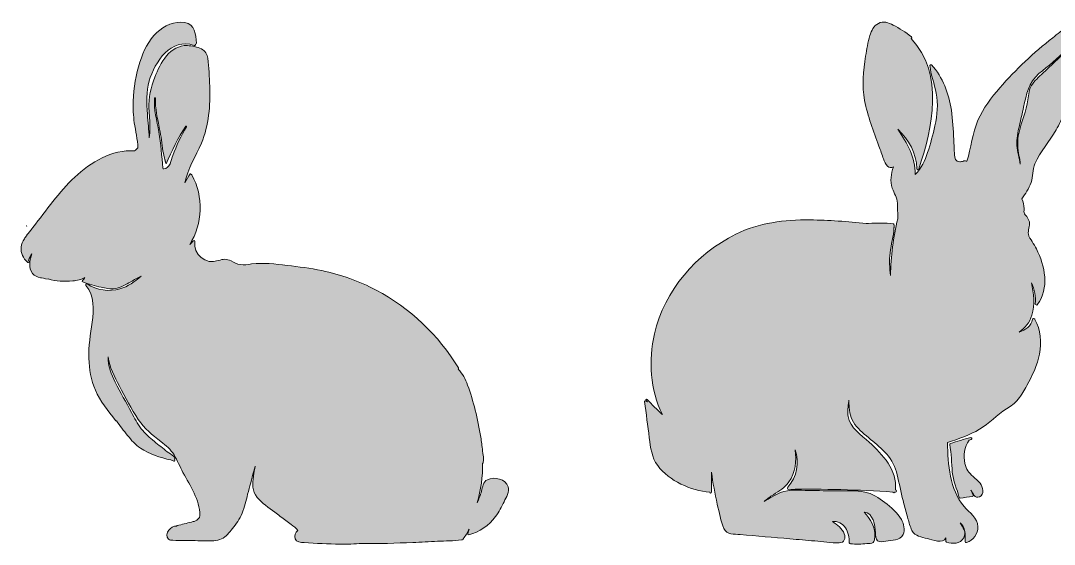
# Model space of a CAD drawing. Header units: inches. Extents: x -2 to 737, y -1000 to -384.
# Drawn here: x 375.8 to 555.9, y -1000 to -908.8 of the extents above; entities that cross this region are included whole.
import ezdxf

# ---------------------------------------------------------------- set-up
doc = ezdxf.new("R2010")
doc.units = ezdxf.units.IN
doc.header["$MEASUREMENT"] = 0
doc.layers.add('Layer 1', color=7, linetype='Continuous')

# ---------------------------------------------------------------- blocks, each defined once
blk = doc.blocks.new('block 18')
at = {"layer": 'Layer 1', "true_color": 0x010101}
h = blk.add_hatch(color=178, dxfattribs=at)
h.dxf.hatch_style = 2
edge = h.paths.add_edge_path()
edge.add_spline(control_points=[(460.73, -990), (460.38, -988.64), (458.23, -988.2), (457.11, -988.78), (456.35, -989.18), (456.28, -990.05), (456.08, -990.78), (455.88, -991.49), (455.63, -992.17), (455.31, -992.83), (455.97, -990.61), (456.34, -988.21), (456.27, -985.91), (456.33, -985.91), (456.39, -985.88), (456.4, -985.82), (456.54, -985.17), (456.35, -984.39), (456.27, -983.73), (456.18, -982.95), (456.08, -982.17), (455.96, -981.4), (455.7, -979.8), (455.38, -978.21), (454.98, -976.65), (454.61, -975.18), (454.2, -973.71), (453.67, -972.3), (453.29, -971.28), (452.8, -970.3), (452.02, -969.54), (452.07, -969.49), (452.1, -969.41), (452.05, -969.32), (448.63, -963.59), (443.61, -958.88), (437.71, -955.76), (434.75, -954.2), (431.57, -953.04), (428.28, -952.36), (426.28, -951.95), (424.24, -951.69), (422.2, -951.46), (420.15, -951.23), (418.08, -950.94), (416.02, -951.21), (415.36, -951.3), (414.7, -951.41), (414.05, -951.31), (413.47, -951.23), (413, -950.93), (412.48, -950.69), (411.65, -950.29), (411.07, -950.33), (410.22, -950.63), (408.07, -951.39), (405.73, -949.59), (406.16, -947.28), (406.18, -947.15), (406.04, -947.05), (405.93, -947.15), (405.7, -947.37), (405.47, -947.59), (405.24, -947.81), (407.5, -944.21), (407.74, -939.45), (405.59, -935.7), (405.56, -935.65), (405.51, -935.62), (405.46, -935.62), (405.46, -935.62), (405.47, -935.61), (405.47, -935.61), (405.51, -935.51), (405.36, -935.44), (405.3, -935.52), (404.98, -935.98), (404.67, -936.53), (404.42, -937.09), (404.84, -934.67), (406.3, -932.43), (407.27, -930.17), (408.61, -927.04), (408.84, -923.61), (408.72, -920.24), (408.66, -918.64), (408.63, -916.96), (408.38, -915.38), (408.27, -914.66), (407.96, -914.09), (407.29, -913.76), (406.57, -913.4), (405.65, -913.21), (404.84, -913.17), (401.78, -913.03), (400.12, -916.26), (399.15, -918.68), (398.47, -920.42), (398.07, -922.26), (398.14, -924.13), (398.18, -925.24), (398.34, -926.33), (398.32, -927.44), (398.31, -928.05), (398.26, -928.65), (398.19, -929.25), (398.11, -927.87), (397.97, -926.49), (397.87, -925.11), (397.73, -923.15), (397.64, -921.23), (398.18, -919.33), (399.11, -916.05), (402.05, -911.68), (406.01, -913.16), (406.17, -913.22), (406.28, -913.06), (406.24, -912.94), (406.32, -912.94), (406.41, -912.87), (406.4, -912.76), (406.38, -911.27), (406.13, -909.46), (404.37, -909.15), (402.61, -908.83), (400.78, -909.72), (399.52, -910.89), (398.05, -912.26), (397.19, -914.15), (396.57, -916.03), (395.86, -918.23), (395.46, -920.53), (395.39, -922.84), (395.36, -924.1), (395.42, -925.37), (395.59, -926.63), (395.79, -928.08), (396.19, -929.51), (396.21, -930.98), (396.12, -931.06), (396.03, -931.14), (395.96, -931.21), (395.85, -931.31), (395.75, -931.42), (395.65, -931.53), (395.64, -931.53), (395.63, -931.52), (395.61, -931.52), (391.74, -931.21), (387.94, -933.53), (385.22, -936.07), (382.43, -938.67), (380.27, -941.85), (377.92, -944.85), (377.92, -944.85), (377.92, -944.85), (377.92, -944.86), (377.87, -944.91), (377.83, -944.97), (377.79, -945.02), (377.49, -945.41), (377.18, -945.79), (376.88, -946.16), (376.86, -946.18), (376.86, -946.21), (376.87, -946.23), (376.72, -946.43), (376.57, -946.63), (376.43, -946.83), (376.12, -947.27), (375.93, -947.75), (375.88, -948.28), (375.79, -949.28), (376.2, -950.24), (376.97, -950.89), (376.97, -950.89), (376.97, -950.9), (376.98, -950.9), (376.99, -950.91), (377.01, -950.92), (377.02, -950.94), (377.2, -951.08), (377.39, -950.77), (377.21, -950.63), (377.2, -950.62), (377.19, -950.6), (377.18, -950.59), (377.33, -950.17), (377.48, -949.78), (377.74, -949.42), (377.36, -950.54), (377.08, -951.86), (377.87, -952.84), (378.22, -953.28), (378.7, -953.49), (379.24, -953.61), (379.36, -953.64), (380.01, -953.74), (380.57, -953.85), (380.57, -953.83), (380.57, -953.82), (380.56, -953.8), (381.93, -954.26), (383.44, -954.25), (384.86, -954.15), (385.61, -954.1), (386.39, -953.96), (386.99, -953.54), (386.86, -953.74), (386.72, -953.93), (386.56, -954.11), (386.49, -954.19), (386.51, -954.3), (386.61, -954.34), (387.65, -954.73), (388.71, -955.03), (389.79, -955.25), (390.58, -955.41), (391.42, -955.61), (392.23, -955.5), (393.2, -955.38), (394.12, -954.75), (394.97, -954.3), (395.57, -953.97), (396.18, -953.65), (396.79, -953.33), (395.65, -954.25), (394.51, -955.16), (393.08, -955.56), (391.16, -956.09), (389.05, -955.77), (387.38, -954.68), (387.22, -954.57), (387.05, -954.79), (387.17, -954.94), (388.66, -956.73), (388.54, -959.19), (388.23, -961.35), (387.93, -963.45), (387.61, -965.52), (387.68, -967.64), (387.73, -969.53), (388.05, -971.43), (388.8, -973.18), (389.64, -975.12), (391.05, -976.78), (392.29, -978.46), (392.34, -978.54), (392.41, -978.55), (392.48, -978.53), (393.06, -979.42), (393.76, -980.25), (394.42, -981.08), (395.08, -981.91), (395.77, -982.69), (396.65, -983.29), (398.22, -984.35), (400.12, -984.93), (401.95, -985.35), (402.12, -985.42), (402.29, -985.49), (402.46, -985.55), (402.54, -985.57), (402.65, -985.53), (402.65, -985.43), (402.65, -985.34), (402.64, -985.26), (402.62, -985.18), (402.66, -984.95), (402.58, -984.86), (402.41, -984.7), (402.09, -984.41), (401.69, -984.17), (401.34, -983.91), (400.57, -983.33), (399.82, -982.73), (399.08, -982.12), (398.27, -981.45), (397.46, -980.76), (396.81, -979.93), (396.12, -979.05), (395.62, -978.06), (395.09, -977.08), (394.15, -975.33), (393.19, -973.58), (392.28, -971.81), (391.58, -970.47), (390.95, -968.94), (391.01, -967.39), (391.25, -969.2), (392.15, -970.89), (392.99, -972.48), (394.04, -974.43), (395.03, -976.46), (396.29, -978.29), (397.38, -979.87), (398.71, -981), (400.22, -982.15), (401.09, -982.81), (401.94, -983.52), (402.52, -984.46), (403.12, -985.43), (403.52, -986.52), (404.06, -987.53), (405.35, -989.9), (406.99, -992.22), (407.03, -995), (406.95, -995.51), (406.61, -995.8), (406.15, -995.99), (405.95, -996.06), (405.74, -996.12), (405.54, -996.17), (404.71, -996.38), (403.88, -996.57), (403.06, -996.77), (403.01, -996.78), (402.98, -996.81), (402.96, -996.85), (402.42, -996.84), (401.93, -997.11), (401.6, -997.56), (401.29, -997.97), (401.08, -998.75), (401.53, -999.14), (401.74, -999.32), (402.02, -999.33), (402.28, -999.34), (402.98, -999.37), (403.67, -999.36), (404.36, -999.37), (405.59, -999.39), (406.82, -999.41), (408.05, -999.42), (408.97, -999.43), (409.96, -999.49), (410.81, -999.1), (411.6, -998.75), (412.13, -997.95), (412.67, -997.3), (413.34, -996.49), (413.96, -995.63), (414.36, -994.64), (414.79, -993.57), (415.04, -992.44), (415.34, -991.33), (415.69, -989.99), (416.04, -988.65), (416.4, -987.31), (416.48, -987.01), (416.56, -986.72), (416.64, -986.43), (416.54, -987), (416.45, -987.57), (416.36, -988.15), (416.14, -989.54), (416.1, -990.71), (417.02, -991.86), (417.83, -992.89), (419.02, -993.64), (420.05, -994.42), (420.7, -994.92), (421.35, -995.41), (422, -995.9), (422, -995.9), (422.92, -996.6), (422.92, -996.6), (423.25, -996.85), (423.9, -997.22), (424.07, -997.61), (423.71, -998), (423.4, -998.56), (423.59, -999.07), (423.83, -999.72), (424.63, -999.68), (425.19, -999.73), (427.26, -999.88), (429.35, -999.98), (431.42, -1000), (432.7, -1000.01), (433.98, -999.98), (435.25, -999.89), (438.2, -999.96), (441.16, -999.83), (444.11, -999.72), (445.55, -999.66), (446.99, -999.59), (448.43, -999.51), (449.8, -999.44), (451.23, -999.45), (452.6, -999.25), (452.66, -999.28), (452.72, -999.28), (452.77, -999.23), (452.77, -999.23), (452.78, -999.23), (452.78, -999.23), (452.87, -999.22), (452.91, -999.14), (452.91, -999.06), (453.31, -998.53), (453.66, -997.97), (453.94, -997.38), (453.87, -997.64), (453.79, -997.9), (453.69, -998.15), (453.64, -998.28), (453.73, -998.44), (453.88, -998.39), (455.76, -997.88), (457.39, -996.77), (458.54, -995.2), (459.13, -994.39), (459.59, -993.5), (460.03, -992.61), (460.41, -991.83), (460.96, -990.91), (460.73, -990)], knot_values=[0, 0, 0, 0, 1, 1, 1, 2, 2, 2, 3, 3, 3, 4, 4, 4, 5, 5, 5, 6, 6, 6, 7, 7, 7, 8, 8, 8, 9, 9, 9, 10, 10, 10, 11, 11, 11, 12, 12, 12, 13, 13, 13, 14, 14, 14, 15, 15, 15, 16, 16, 16, 17, 17, 17, 18, 18, 18, 19, 19, 19, 20, 20, 20, 21, 21, 21, 22, 22, 22, 23, 23, 23, 24, 24, 24, 25, 25, 25, 26, 26, 26, 27, 27, 27, 28, 28, 28, 29, 29, 29, 30, 30, 30, 31, 31, 31, 32, 32, 32, 33, 33, 33, 34, 34, 34, 35, 35, 35, 36, 36, 36, 37, 37, 37, 38, 38, 38, 39, 39, 39, 40, 40, 40, 41, 41, 41, 42, 42, 42, 43, 43, 43, 44, 44, 44, 45, 45, 45, 46, 46, 46, 47, 47, 47, 48, 48, 48, 49, 49, 49, 50, 50, 50, 51, 51, 51, 52, 52, 52, 53, 53, 53, 54, 54, 54, 55, 55, 55, 56, 56, 56, 57, 57, 57, 58, 58, 58, 59, 59, 59, 60, 60, 60, 61, 61, 61, 62, 62, 62, 63, 63, 63, 64, 64, 64, 65, 65, 65, 66, 66, 66, 67, 67, 67, 68, 68, 68, 69, 69, 69, 70, 70, 70, 71, 71, 71, 72, 72, 72, 73, 73, 73, 74, 74, 74, 75, 75, 75, 76, 76, 76, 77, 77, 77, 78, 78, 78, 79, 79, 79, 80, 80, 80, 81, 81, 81, 82, 82, 82, 83, 83, 83, 84, 84, 84, 85, 85, 85, 86, 86, 86, 87, 87, 87, 88, 88, 88, 89, 89, 89, 90, 90, 90, 91, 91, 91, 92, 92, 92, 93, 93, 93, 94, 94, 94, 95, 95, 95, 96, 96, 96, 97, 97, 97, 98, 98, 98, 99, 99, 99, 100, 100, 100, 101, 101, 101, 102, 102, 102, 103, 103, 103, 104, 104, 104, 105, 105, 105, 106, 106, 106, 107, 107, 107, 108, 108, 108, 109, 109, 109, 110, 110, 110, 111, 111, 111, 112, 112, 112, 113, 113, 113, 114, 114, 114, 115, 115, 115, 116, 116, 116, 117, 117, 117, 118, 118, 118, 119, 119, 119, 120, 120, 120, 121, 121, 121, 122, 122, 122, 123, 123, 123, 124, 124, 124, 125, 125, 125, 126, 126, 126, 127, 127, 127, 128, 128, 128, 129, 129, 129, 130, 130, 130, 131, 131, 131, 132, 132, 132, 133, 133, 133, 134, 134, 134, 135, 135, 135, 136, 136, 136, 137, 137, 137, 138, 138, 138, 139, 139, 139, 139], degree=3, periodic=1)
edge = h.paths.add_edge_path()
edge.add_spline(control_points=[(402.31, -932.3), (402.01, -933.12), (401.81, -934.58), (400.71, -934.65), (400.65, -934.66), (400.57, -934.59), (400.57, -934.53), (400.38, -932.41), (400.21, -930.29), (399.86, -928.19), (399.53, -926.23), (398.95, -924.28), (399.12, -922.27), (399.13, -922.17), (399.29, -922.19), (399.28, -922.3), (399.18, -924.14), (399.66, -925.91), (400, -927.7), (400.25, -928.97), (400.42, -930.25), (400.57, -931.54), (400.7, -932.05), (400.8, -932.57), (400.9, -933.08), (400.95, -933.1), (400.99, -933.14), (400.99, -933.21), (400.98, -933.25), (400.99, -933.3), (400.99, -933.34), (401, -933.36), (401.02, -933.38), (401.02, -933.41), (401.02, -933.45), (401.02, -933.5), (401.02, -933.54), (401.05, -933.62), (401.08, -933.71), (401.13, -933.78), (402.11, -931.51), (403.19, -929.28), (404.57, -927.23), (404.63, -927.13), (404.76, -927.24), (404.7, -927.33), (403.71, -928.9), (402.93, -930.56), (402.31, -932.3)], knot_values=[0, 0, 0, 0, 1, 1, 1, 2, 2, 2, 3, 3, 3, 4, 4, 4, 5, 5, 5, 6, 6, 6, 7, 7, 7, 8, 8, 8, 9, 9, 9, 10, 10, 10, 11, 11, 11, 12, 12, 12, 13, 13, 13, 14, 14, 14, 15, 15, 15, 16, 16, 16, 16], degree=3, periodic=1)
h = blk.add_hatch(color=178, dxfattribs=at)
h.dxf.hatch_style = 2
edge = h.paths.add_edge_path()
edge.add_spline(control_points=[(376.83, -944.62), (376.88, -944.62), (376.88, -944.54), (376.83, -944.54), (376.78, -944.54), (376.78, -944.62), (376.83, -944.62)], knot_values=[0, 0, 0, 0, 1, 1, 1, 2, 2, 2, 2], degree=3, periodic=1)
at = {"layer": 'Layer 1', "lineweight": 0}
for points, knots in [([(460.73, -990), (460.38, -988.64), (458.23, -988.2), (457.11, -988.78), (456.35, -989.18), (456.28, -990.05), (456.08, -990.78), (455.88, -991.49), (455.63, -992.17), (455.31, -992.83), (455.97, -990.61), (456.34, -988.21), (456.27, -985.91), (456.33, -985.91), (456.39, -985.88), (456.4, -985.82), (456.54, -985.17), (456.35, -984.39), (456.27, -983.73), (456.18, -982.95), (456.08, -982.17), (455.96, -981.4), (455.7, -979.8), (455.38, -978.21), (454.98, -976.65), (454.61, -975.18), (454.2, -973.71), (453.67, -972.3), (453.29, -971.28), (452.8, -970.3), (452.02, -969.54), (452.07, -969.49), (452.1, -969.41), (452.05, -969.32), (448.63, -963.59), (443.61, -958.88), (437.71, -955.76), (434.75, -954.2), (431.57, -953.04), (428.28, -952.36), (426.28, -951.95), (424.24, -951.69), (422.2, -951.46), (420.15, -951.23), (418.08, -950.94), (416.02, -951.21), (415.36, -951.3), (414.7, -951.41), (414.05, -951.31), (413.47, -951.23), (413, -950.93), (412.48, -950.69), (411.65, -950.29), (411.07, -950.33), (410.22, -950.63), (408.07, -951.39), (405.73, -949.59), (406.16, -947.28), (406.18, -947.15), (406.04, -947.05), (405.93, -947.15), (405.7, -947.37), (405.47, -947.59), (405.24, -947.81), (407.5, -944.21), (407.74, -939.45), (405.59, -935.7), (405.56, -935.65), (405.51, -935.62), (405.46, -935.62), (405.46, -935.62), (405.47, -935.61), (405.47, -935.61), (405.51, -935.51), (405.36, -935.44), (405.3, -935.52), (404.98, -935.98), (404.67, -936.53), (404.42, -937.09), (404.84, -934.67), (406.3, -932.43), (407.27, -930.17), (408.61, -927.04), (408.84, -923.61), (408.72, -920.24), (408.66, -918.64), (408.63, -916.96), (408.38, -915.38), (408.27, -914.66), (407.96, -914.09), (407.29, -913.76), (406.57, -913.4), (405.65, -913.21), (404.84, -913.17), (401.78, -913.03), (400.12, -916.26), (399.15, -918.68), (398.47, -920.42), (398.07, -922.26), (398.14, -924.13), (398.18, -925.24), (398.34, -926.33), (398.32, -927.44), (398.31, -928.05), (398.26, -928.65), (398.19, -929.25), (398.11, -927.87), (397.97, -926.49), (397.87, -925.11), (397.73, -923.15), (397.64, -921.23), (398.18, -919.33), (399.11, -916.05), (402.05, -911.68), (406.01, -913.16), (406.17, -913.22), (406.28, -913.06), (406.24, -912.94), (406.32, -912.94), (406.41, -912.87), (406.4, -912.76), (406.38, -911.27), (406.13, -909.46), (404.37, -909.15), (402.61, -908.83), (400.78, -909.72), (399.52, -910.89), (398.05, -912.26), (397.19, -914.15), (396.57, -916.03), (395.86, -918.23), (395.46, -920.53), (395.39, -922.84), (395.36, -924.1), (395.42, -925.37), (395.59, -926.63), (395.79, -928.08), (396.19, -929.51), (396.21, -930.98), (396.12, -931.06), (396.03, -931.14), (395.96, -931.21), (395.85, -931.31), (395.75, -931.42), (395.65, -931.53), (395.64, -931.53), (395.63, -931.52), (395.61, -931.52), (391.74, -931.21), (387.94, -933.53), (385.22, -936.07), (382.43, -938.67), (380.27, -941.85), (377.92, -944.85), (377.92, -944.85), (377.92, -944.85), (377.92, -944.86), (377.87, -944.91), (377.83, -944.97), (377.79, -945.02), (377.49, -945.41), (377.18, -945.79), (376.88, -946.16), (376.86, -946.18), (376.86, -946.21), (376.87, -946.23), (376.72, -946.43), (376.57, -946.63), (376.43, -946.83), (376.12, -947.27), (375.93, -947.75), (375.88, -948.28), (375.79, -949.28), (376.2, -950.24), (376.97, -950.89), (376.97, -950.89), (376.97, -950.9), (376.98, -950.9), (376.99, -950.91), (377.01, -950.92), (377.02, -950.94), (377.2, -951.08), (377.39, -950.77), (377.21, -950.63), (377.2, -950.62), (377.19, -950.6), (377.18, -950.59), (377.33, -950.17), (377.48, -949.78), (377.74, -949.42), (377.36, -950.54), (377.08, -951.86), (377.87, -952.84), (378.22, -953.28), (378.7, -953.49), (379.24, -953.61), (379.36, -953.64), (380.01, -953.74), (380.57, -953.85), (380.57, -953.83), (380.57, -953.82), (380.56, -953.8), (381.93, -954.26), (383.44, -954.25), (384.86, -954.15), (385.61, -954.1), (386.39, -953.96), (386.99, -953.54), (386.86, -953.74), (386.72, -953.93), (386.56, -954.11), (386.49, -954.19), (386.51, -954.3), (386.61, -954.34), (387.65, -954.73), (388.71, -955.03), (389.79, -955.25), (390.58, -955.41), (391.42, -955.61), (392.23, -955.5), (393.2, -955.38), (394.12, -954.75), (394.97, -954.3), (395.57, -953.97), (396.18, -953.65), (396.79, -953.33), (395.65, -954.25), (394.51, -955.16), (393.08, -955.56), (391.16, -956.09), (389.05, -955.77), (387.38, -954.68), (387.22, -954.57), (387.05, -954.79), (387.17, -954.94), (388.66, -956.73), (388.54, -959.19), (388.23, -961.35), (387.93, -963.45), (387.61, -965.52), (387.68, -967.64), (387.73, -969.53), (388.05, -971.43), (388.8, -973.18), (389.64, -975.12), (391.05, -976.78), (392.29, -978.46), (392.34, -978.54), (392.41, -978.55), (392.48, -978.53), (393.06, -979.42), (393.76, -980.25), (394.42, -981.08), (395.08, -981.91), (395.77, -982.69), (396.65, -983.29), (398.22, -984.35), (400.12, -984.93), (401.95, -985.35), (402.12, -985.42), (402.29, -985.49), (402.46, -985.55), (402.54, -985.57), (402.65, -985.53), (402.65, -985.43), (402.65, -985.34), (402.64, -985.26), (402.62, -985.18), (402.66, -984.95), (402.58, -984.86), (402.41, -984.7), (402.09, -984.41), (401.69, -984.17), (401.34, -983.91), (400.57, -983.33), (399.82, -982.73), (399.08, -982.12), (398.27, -981.45), (397.46, -980.76), (396.81, -979.93), (396.12, -979.05), (395.62, -978.06), (395.09, -977.08), (394.15, -975.33), (393.19, -973.58), (392.28, -971.81), (391.58, -970.47), (390.95, -968.94), (391.01, -967.39), (391.25, -969.2), (392.15, -970.89), (392.99, -972.48), (394.04, -974.43), (395.03, -976.46), (396.29, -978.29), (397.38, -979.87), (398.71, -981), (400.22, -982.15), (401.09, -982.81), (401.94, -983.52), (402.52, -984.46), (403.12, -985.43), (403.52, -986.52), (404.06, -987.53), (405.35, -989.9), (406.99, -992.22), (407.03, -995), (406.95, -995.51), (406.61, -995.8), (406.15, -995.99), (405.95, -996.06), (405.74, -996.12), (405.54, -996.17), (404.71, -996.38), (403.88, -996.57), (403.06, -996.77), (403.01, -996.78), (402.98, -996.81), (402.96, -996.85), (402.42, -996.84), (401.93, -997.11), (401.6, -997.56), (401.29, -997.97), (401.08, -998.75), (401.53, -999.14), (401.74, -999.32), (402.02, -999.33), (402.28, -999.34), (402.98, -999.37), (403.67, -999.36), (404.36, -999.37), (405.59, -999.39), (406.82, -999.41), (408.05, -999.42), (408.97, -999.43), (409.96, -999.49), (410.81, -999.1), (411.6, -998.75), (412.13, -997.95), (412.67, -997.3), (413.34, -996.49), (413.96, -995.63), (414.36, -994.64), (414.79, -993.57), (415.04, -992.44), (415.34, -991.33), (415.69, -989.99), (416.04, -988.65), (416.4, -987.31), (416.48, -987.01), (416.56, -986.72), (416.64, -986.43), (416.54, -987), (416.45, -987.57), (416.36, -988.15), (416.14, -989.54), (416.1, -990.71), (417.02, -991.86), (417.83, -992.89), (419.02, -993.64), (420.05, -994.42), (420.7, -994.92), (421.35, -995.41), (422, -995.9), (422, -995.9), (422.92, -996.6), (422.92, -996.6), (423.25, -996.85), (423.9, -997.22), (424.07, -997.61), (423.71, -998), (423.4, -998.56), (423.59, -999.07), (423.83, -999.72), (424.63, -999.68), (425.19, -999.73), (427.26, -999.88), (429.35, -999.98), (431.42, -1000), (432.7, -1000.01), (433.98, -999.98), (435.25, -999.89), (438.2, -999.96), (441.16, -999.83), (444.11, -999.72), (445.55, -999.66), (446.99, -999.59), (448.43, -999.51), (449.8, -999.44), (451.23, -999.45), (452.6, -999.25), (452.66, -999.28), (452.72, -999.28), (452.77, -999.23), (452.77, -999.23), (452.78, -999.23), (452.78, -999.23), (452.87, -999.22), (452.91, -999.14), (452.91, -999.06), (453.31, -998.53), (453.66, -997.97), (453.94, -997.38), (453.87, -997.64), (453.79, -997.9), (453.69, -998.15), (453.64, -998.28), (453.73, -998.44), (453.88, -998.39), (455.76, -997.88), (457.39, -996.77), (458.54, -995.2), (459.13, -994.39), (459.59, -993.5), (460.03, -992.61), (460.41, -991.83), (460.96, -990.91), (460.73, -990)], [0, 0, 0, 0, 1, 1, 1, 2, 2, 2, 3, 3, 3, 4, 4, 4, 5, 5, 5, 6, 6, 6, 7, 7, 7, 8, 8, 8, 9, 9, 9, 10, 10, 10, 11, 11, 11, 12, 12, 12, 13, 13, 13, 14, 14, 14, 15, 15, 15, 16, 16, 16, 17, 17, 17, 18, 18, 18, 19, 19, 19, 20, 20, 20, 21, 21, 21, 22, 22, 22, 23, 23, 23, 24, 24, 24, 25, 25, 25, 26, 26, 26, 27, 27, 27, 28, 28, 28, 29, 29, 29, 30, 30, 30, 31, 31, 31, 32, 32, 32, 33, 33, 33, 34, 34, 34, 35, 35, 35, 36, 36, 36, 37, 37, 37, 38, 38, 38, 39, 39, 39, 40, 40, 40, 41, 41, 41, 42, 42, 42, 43, 43, 43, 44, 44, 44, 45, 45, 45, 46, 46, 46, 47, 47, 47, 48, 48, 48, 49, 49, 49, 50, 50, 50, 51, 51, 51, 52, 52, 52, 53, 53, 53, 54, 54, 54, 55, 55, 55, 56, 56, 56, 57, 57, 57, 58, 58, 58, 59, 59, 59, 60, 60, 60, 61, 61, 61, 62, 62, 62, 63, 63, 63, 64, 64, 64, 65, 65, 65, 66, 66, 66, 67, 67, 67, 68, 68, 68, 69, 69, 69, 70, 70, 70, 71, 71, 71, 72, 72, 72, 73, 73, 73, 74, 74, 74, 75, 75, 75, 76, 76, 76, 77, 77, 77, 78, 78, 78, 79, 79, 79, 80, 80, 80, 81, 81, 81, 82, 82, 82, 83, 83, 83, 84, 84, 84, 85, 85, 85, 86, 86, 86, 87, 87, 87, 88, 88, 88, 89, 89, 89, 90, 90, 90, 91, 91, 91, 92, 92, 92, 93, 93, 93, 94, 94, 94, 95, 95, 95, 96, 96, 96, 97, 97, 97, 98, 98, 98, 99, 99, 99, 100, 100, 100, 101, 101, 101, 102, 102, 102, 103, 103, 103, 104, 104, 104, 105, 105, 105, 106, 106, 106, 107, 107, 107, 108, 108, 108, 109, 109, 109, 110, 110, 110, 111, 111, 111, 112, 112, 112, 113, 113, 113, 114, 114, 114, 115, 115, 115, 116, 116, 116, 117, 117, 117, 118, 118, 118, 119, 119, 119, 120, 120, 120, 121, 121, 121, 122, 122, 122, 123, 123, 123, 124, 124, 124, 125, 125, 125, 126, 126, 126, 127, 127, 127, 128, 128, 128, 129, 129, 129, 130, 130, 130, 131, 131, 131, 132, 132, 132, 133, 133, 133, 134, 134, 134, 135, 135, 135, 136, 136, 136, 137, 137, 137, 138, 138, 138, 139, 139, 139, 139]), ([(402.31, -932.3), (402.01, -933.12), (401.81, -934.58), (400.71, -934.65), (400.65, -934.66), (400.57, -934.59), (400.57, -934.53), (400.38, -932.41), (400.21, -930.29), (399.86, -928.19), (399.53, -926.23), (398.95, -924.28), (399.12, -922.27), (399.13, -922.17), (399.29, -922.19), (399.28, -922.3), (399.18, -924.14), (399.66, -925.91), (400, -927.7), (400.25, -928.97), (400.42, -930.25), (400.57, -931.54), (400.7, -932.05), (400.8, -932.57), (400.9, -933.08), (400.95, -933.1), (400.99, -933.14), (400.99, -933.21), (400.98, -933.25), (400.99, -933.3), (400.99, -933.34), (401, -933.36), (401.02, -933.38), (401.02, -933.41), (401.02, -933.45), (401.02, -933.5), (401.02, -933.54), (401.05, -933.62), (401.08, -933.71), (401.13, -933.78), (402.11, -931.51), (403.19, -929.28), (404.57, -927.23), (404.63, -927.13), (404.76, -927.24), (404.7, -927.33), (403.71, -928.9), (402.93, -930.56), (402.31, -932.3)], [0, 0, 0, 0, 1, 1, 1, 2, 2, 2, 3, 3, 3, 4, 4, 4, 5, 5, 5, 6, 6, 6, 7, 7, 7, 8, 8, 8, 9, 9, 9, 10, 10, 10, 11, 11, 11, 12, 12, 12, 13, 13, 13, 14, 14, 14, 15, 15, 15, 16, 16, 16, 16]), ([(376.83, -944.62), (376.88, -944.62), (376.88, -944.54), (376.83, -944.54), (376.78, -944.54), (376.78, -944.62), (376.83, -944.62)], [0, 0, 0, 0, 1, 1, 1, 2, 2, 2, 2])]:
    blk.add_open_spline(points, degree=3, knots=knots, dxfattribs=at)
blk = doc.blocks.new('block 19')
at = {"layer": 'Layer 1', "true_color": 0x010101}
h = blk.add_hatch(color=178, dxfattribs=at)
h.dxf.hatch_style = 2
edge = h.paths.add_edge_path()
edge.add_spline(control_points=[(559.25, -912.94), (557.37, -914.69), (555.52, -916.45), (553.65, -918.2), (552.92, -918.9), (552.1, -919.58), (551.71, -920.55), (551.36, -921.43), (551.36, -922.41), (551.17, -923.33), (550.77, -925.24), (549.93, -927.04), (549.61, -928.97), (549.42, -930.11), (549.51, -931.18), (549.73, -932.31), (549.82, -932.81), (549.92, -933.32), (549.96, -933.83), (549.81, -932.75), (549.45, -931.66), (549.37, -930.57), (549.28, -929.41), (549.55, -928.26), (549.8, -927.13), (550.05, -926.05), (550.3, -924.96), (550.54, -923.88), (551.04, -921.69), (551.4, -919.57), (553.22, -918.06), (554.85, -916.72), (556.47, -915.43), (557.93, -913.9), (558.72, -913.06), (560.4, -911.56), (559.45, -910.3), (559.14, -909.89), (558.66, -909.75), (558.18, -909.96), (557.27, -910.37), (556.43, -911.19), (555.64, -911.8), (552.29, -914.4), (549.19, -917.32), (546.41, -920.52), (544.92, -922.24), (543.51, -924.08), (542.59, -926.18), (541.58, -928.46), (541.41, -930.97), (540.67, -933.32), (540.59, -933.3), (540.5, -933.29), (540.42, -933.27), (540.39, -933.25), (540.35, -933.24), (540.31, -933.24), (540.28, -933.24), (540.25, -933.23), (540.22, -933.22), (540.13, -933.2), (540.07, -933.25), (540.04, -933.31), (539.83, -933.37), (539.62, -933.42), (539.41, -933.42), (538.65, -933.42), (538.55, -932.78), (538.51, -932.19), (538.45, -931.31), (538.41, -930.42), (538.37, -929.54), (538.29, -927.82), (538.21, -926.1), (537.95, -924.4), (537.5, -921.52), (536.5, -918.68), (534.48, -916.52), (534.39, -916.42), (534.23, -916.53), (534.23, -916.65), (534.34, -918.31), (535.01, -919.84), (535.33, -921.45), (535.69, -923.34), (535.49, -925.27), (535.08, -927.13), (534.75, -928.7), (534.32, -930.28), (533.82, -931.81), (533.36, -933.21), (532.73, -934.56), (531.67, -935.6), (531.64, -932.62), (530.27, -930.13), (528.63, -927.74), (530.57, -929.62), (531.86, -931.86), (531.94, -934.62), (531.95, -934.79), (532.19, -934.87), (532.26, -934.69), (534.7, -927.47), (536.74, -918.13), (530.96, -911.93), (531.07, -911.88), (531.14, -911.72), (531, -911.62), (530.03, -910.86), (528.91, -910.18), (527.82, -909.59), (527.03, -909.16), (526.08, -908.86), (525.23, -909.3), (524.43, -909.71), (524.02, -910.59), (523.76, -911.42), (523.4, -912.57), (523.22, -913.81), (523.02, -915.01), (522.57, -917.57), (522.36, -920.16), (522.84, -922.74), (523.35, -925.46), (524.4, -928.09), (525.34, -930.68), (525.61, -931.43), (525.87, -932.18), (526.14, -932.92), (526.3, -933.36), (526.44, -933.86), (526.8, -934.18), (527.09, -934.44), (527.54, -934.46), (527.85, -934.31), (527.48, -935.52), (527.22, -936.81), (527.66, -938.02), (527.98, -938.9), (528.48, -939.64), (528.55, -940.6), (528.61, -941.51), (528.59, -942.43), (528.62, -943.34), (527.84, -946.54), (527.39, -949.89), (527.35, -953.22), (527.19, -951.9), (527.11, -950.56), (527.27, -949.28), (527.45, -947.82), (527.89, -946.4), (527.95, -944.92), (527.96, -944.89), (527.96, -944.86), (527.96, -944.83), (527.96, -944.7), (527.97, -944.57), (527.97, -944.44), (527.96, -944.42), (527.96, -944.4), (527.95, -944.39), (527.98, -944.31), (527.96, -944.21), (527.86, -944.2), (526.43, -944.02), (524.96, -944.08), (523.53, -944.14), (523.4, -944.14), (523.26, -944.15), (523.13, -944.16), (519.87, -943.82), (516.6, -943.56), (513.32, -943.53), (508.88, -943.5), (504.41, -944.02), (500.39, -946.02), (493.51, -949.45), (487.95, -955.8), (486.22, -963.37), (485.16, -968), (485.48, -973.13), (487.61, -977.42), (487.54, -977.39), (487.48, -977.34), (487.42, -977.3), (487.2, -977.07), (486.98, -976.85), (486.74, -976.64), (486.16, -976.02), (485.54, -975.42), (484.96, -974.81), (484.84, -974.69), (484.64, -974.85), (484.75, -974.97), (484.83, -975.06), (484.91, -975.14), (484.99, -975.23), (484.91, -975.17), (484.83, -975.1), (484.74, -975.05), (484.64, -974.98), (484.49, -975.05), (484.51, -975.18), (484.78, -977.28), (485.04, -979.39), (485.32, -981.49), (485.54, -983.21), (485.72, -984.88), (486.78, -986.31), (488.8, -989.05), (492.52, -990.64), (495.83, -990.96), (495.84, -990.96), (495.85, -990.96), (495.86, -990.96), (495.86, -990.96), (495.86, -990.96), (495.86, -990.96), (495.86, -991.16), (496.16, -991.14), (496.16, -990.94), (496.16, -989.79), (496.16, -988.63), (496.15, -987.48), (496.41, -989.35), (496.74, -991.21), (497.17, -993.06), (497.5, -994.45), (497.76, -996), (498.33, -997.3), (498.79, -998.37), (500.18, -998.24), (501.15, -998.33), (504.04, -998.58), (506.93, -998.83), (509.83, -999.08), (511.27, -999.2), (512.71, -999.32), (514.15, -999.45), (515.53, -999.56), (517.01, -999.85), (518.39, -999.79), (519.3, -999.76), (519.61, -999), (519.3, -998.21), (518.95, -997.31), (518.07, -996.61), (517.23, -996.09), (518.11, -995.93), (519, -996.41), (519.5, -997.17), (520, -997.93), (520.13, -998.87), (520.17, -999.76), (520.17, -999.86), (520.28, -999.94), (520.36, -999.95), (521.32, -1000.02), (522.27, -1000.02), (523.22, -999.91), (523.48, -999.89), (524.12, -999.9), (524.33, -999.71), (524.54, -999.52), (524.57, -999.04), (524.61, -998.78), (524.82, -997.09), (523.81, -995.66), (522.77, -994.42), (524.35, -994.57), (524.63, -996.74), (524.74, -998.02), (524.77, -998.45), (524.72, -999.12), (525.11, -999.42), (525.49, -999.73), (526.13, -999.53), (526.55, -999.47), (527.57, -999.34), (529.02, -999.43), (529.53, -998.33), (529.91, -997.51), (529.68, -996.49), (529.25, -995.74), (528.57, -994.52), (527.43, -993.58), (526.34, -992.74), (525.31, -991.93), (524.18, -991.19), (522.87, -990.93), (521.35, -990.63), (519.7, -990.76), (518.15, -990.74), (516.46, -990.71), (514.77, -990.68), (513.08, -990.66), (511.51, -990.64), (509.69, -990.4), (508.21, -991.03), (507.22, -991.45), (506.26, -992.01), (505.32, -992.58), (505.83, -992.15), (506.37, -991.74), (506.95, -991.39), (507.97, -990.76), (508.95, -990.19), (509.64, -989.18), (510.79, -987.53), (510.97, -985.53), (510.75, -983.58), (511.52, -985.78), (511.06, -988.34), (509.46, -990.09), (509.34, -990.22), (509.4, -990.48), (509.61, -990.47), (515.67, -990.37), (521.73, -990.52), (527.77, -990.94), (527.85, -991.06), (528.05, -991.09), (528.12, -990.96), (528.15, -990.96), (528.17, -990.96), (528.2, -990.97), (528.48, -990.99), (528.46, -990.57), (528.2, -990.52), (528.56, -987.12), (525.98, -984.37), (523.63, -982.26), (522.26, -981.02), (520.31, -979.72), (519.97, -977.79), (519.82, -976.92), (519.97, -976.01), (520.07, -975.15), (520.08, -975.07), (520.09, -975), (520.1, -974.92), (520.1, -975.35), (520.12, -975.78), (520.15, -976.2), (520.23, -977.47), (520.58, -978.56), (521.43, -979.52), (523.12, -981.41), (525.4, -982.68), (526.99, -984.68), (527.86, -985.8), (528.33, -987.07), (528.64, -988.45), (528.98, -989.97), (529.3, -991.49), (529.69, -993), (529.91, -993.86), (530.14, -994.72), (530.39, -995.57), (530.59, -996.25), (530.75, -996.99), (531.09, -997.61), (531.66, -998.66), (532.72, -998.8), (533.79, -999.03), (534.62, -999.21), (536.53, -1000.04), (537, -998.92), (536.99, -999.1), (536.98, -999.27), (536.97, -999.44), (536.96, -999.52), (536.99, -999.61), (537.08, -999.64), (538.13, -1000.01), (539.51, -999.99), (540.12, -998.88), (540.67, -997.88), (539.94, -997.12), (539.47, -996.28), (540.44, -997), (540.41, -998.45), (540.35, -999.58), (540.34, -999.71), (540.5, -999.79), (540.61, -999.75), (541.78, -999.36), (542.58, -998.22), (542.57, -996.98), (542.55, -995.42), (541.1, -994.54), (540.19, -993.47), (537.58, -990.39), (537.38, -986.16), (537.27, -982.32), (539.19, -981.67), (541.13, -981.02), (542.88, -979.99), (544.58, -978.99), (545.89, -977.51), (547.54, -976.45), (548.3, -975.96), (549.03, -975.48), (549.6, -974.77), (550.18, -974.04), (550.63, -973.21), (551.09, -972.4), (552.06, -970.68), (552.93, -968.85), (553.3, -966.9), (553.69, -964.86), (553.53, -962.71), (552.52, -960.86), (552.5, -960.82), (552.46, -960.79), (552.42, -960.77), (552.34, -960.65), (552.12, -960.67), (552.09, -960.85), (551.89, -962.09), (550.9, -962.66), (549.78, -963.07), (550.77, -962.36), (551.58, -961.43), (551.98, -960.14), (552.57, -958.28), (552.29, -956.35), (551.9, -954.48), (552.43, -955.63), (552.7, -956.89), (552.58, -958.17), (552.56, -958.34), (552.82, -958.43), (552.92, -958.3), (555.07, -955.49), (554.27, -951.48), (552.77, -948.59), (552.54, -948.15), (552.3, -947.72), (552.04, -947.3), (551.8, -946.9), (551.46, -946.5), (551.37, -946.04), (551.24, -945.32), (551.71, -944.64), (551.54, -943.87), (551.45, -943.53), (551.3, -943.23), (551.09, -942.94), (550.91, -942.7), (550.68, -942.61), (550.61, -942.23), (550.58, -942.03), (550.64, -941.77), (550.63, -941.57), (550.61, -940.98), (550.46, -940.41), (550.22, -939.87), (550.23, -939.87), (550.23, -939.87), (550.24, -939.86), (550.85, -938.97), (551.47, -938.07), (551.83, -937.04), (552.2, -935.96), (552.06, -934.8), (552.52, -933.74), (553.42, -931.64), (555.06, -929.83), (556.21, -927.86), (556.77, -926.9), (557.27, -925.91), (557.61, -924.85), (558.02, -923.63), (558.18, -922.34), (558.37, -921.07), (558.75, -918.42), (559.13, -915.76), (559.53, -913.11), (559.55, -912.97), (559.36, -912.84), (559.25, -912.94)], knot_values=[0, 0, 0, 0, 1, 1, 1, 2, 2, 2, 3, 3, 3, 4, 4, 4, 5, 5, 5, 6, 6, 6, 7, 7, 7, 8, 8, 8, 9, 9, 9, 10, 10, 10, 11, 11, 11, 12, 12, 12, 13, 13, 13, 14, 14, 14, 15, 15, 15, 16, 16, 16, 17, 17, 17, 18, 18, 18, 19, 19, 19, 20, 20, 20, 21, 21, 21, 22, 22, 22, 23, 23, 23, 24, 24, 24, 25, 25, 25, 26, 26, 26, 27, 27, 27, 28, 28, 28, 29, 29, 29, 30, 30, 30, 31, 31, 31, 32, 32, 32, 33, 33, 33, 34, 34, 34, 35, 35, 35, 36, 36, 36, 37, 37, 37, 38, 38, 38, 39, 39, 39, 40, 40, 40, 41, 41, 41, 42, 42, 42, 43, 43, 43, 44, 44, 44, 45, 45, 45, 46, 46, 46, 47, 47, 47, 48, 48, 48, 49, 49, 49, 50, 50, 50, 51, 51, 51, 52, 52, 52, 53, 53, 53, 54, 54, 54, 55, 55, 55, 56, 56, 56, 57, 57, 57, 58, 58, 58, 59, 59, 59, 60, 60, 60, 61, 61, 61, 62, 62, 62, 63, 63, 63, 64, 64, 64, 65, 65, 65, 66, 66, 66, 67, 67, 67, 68, 68, 68, 69, 69, 69, 70, 70, 70, 71, 71, 71, 72, 72, 72, 73, 73, 73, 74, 74, 74, 75, 75, 75, 76, 76, 76, 77, 77, 77, 78, 78, 78, 79, 79, 79, 80, 80, 80, 81, 81, 81, 82, 82, 82, 83, 83, 83, 84, 84, 84, 85, 85, 85, 86, 86, 86, 87, 87, 87, 88, 88, 88, 89, 89, 89, 90, 90, 90, 91, 91, 91, 92, 92, 92, 93, 93, 93, 94, 94, 94, 95, 95, 95, 96, 96, 96, 97, 97, 97, 98, 98, 98, 99, 99, 99, 100, 100, 100, 101, 101, 101, 102, 102, 102, 103, 103, 103, 104, 104, 104, 105, 105, 105, 106, 106, 106, 107, 107, 107, 108, 108, 108, 109, 109, 109, 110, 110, 110, 111, 111, 111, 112, 112, 112, 113, 113, 113, 114, 114, 114, 115, 115, 115, 116, 116, 116, 117, 117, 117, 118, 118, 118, 119, 119, 119, 120, 120, 120, 121, 121, 121, 122, 122, 122, 123, 123, 123, 124, 124, 124, 125, 125, 125, 126, 126, 126, 127, 127, 127, 128, 128, 128, 129, 129, 129, 130, 130, 130, 131, 131, 131, 132, 132, 132, 133, 133, 133, 134, 134, 134, 135, 135, 135, 136, 136, 136, 137, 137, 137, 138, 138, 138, 139, 139, 139, 140, 140, 140, 141, 141, 141, 142, 142, 142, 143, 143, 143, 144, 144, 144, 145, 145, 145, 146, 146, 146, 147, 147, 147, 148, 148, 148, 149, 149, 149, 150, 150, 150, 151, 151, 151, 152, 152, 152, 153, 153, 153, 154, 154, 154, 155, 155, 155, 156, 156, 156, 157, 157, 157, 158, 158, 158, 159, 159, 159, 160, 160, 160, 161, 161, 161, 161], degree=3, periodic=1)
h = blk.add_hatch(color=178, dxfattribs=at)
h.dxf.hatch_style = 2
edge = h.paths.add_edge_path()
edge.add_spline(control_points=[(541.74, -988.22), (541, -987.56), (540.5, -986.97), (540.32, -985.97), (540.06, -984.56), (540.2, -983.1), (541.03, -981.89), (541.16, -981.85), (541.29, -981.81), (541.43, -981.76), (541.61, -981.7), (541.51, -981.4), (541.32, -981.44), (540.13, -981.71), (538.96, -982.13), (537.78, -982.46), (537.72, -982.48), (537.66, -982.57), (537.67, -982.64), (537.95, -984.25), (538.01, -985.85), (538.12, -987.48), (538.22, -988.99), (539, -990.39), (539.29, -991.88), (539.3, -991.97), (539.39, -992.03), (539.48, -992.01), (540.21, -991.91), (540.94, -991.78), (541.67, -991.68), (541.77, -991.67), (541.79, -991.55), (541.76, -991.47), (541.63, -991.19), (541.5, -990.91), (541.37, -990.62), (541.78, -991.2), (542, -992.11), (542.85, -991.76), (543.83, -991.36), (543.44, -990.04), (542.96, -989.41), (542.62, -988.95), (542.17, -988.6), (541.74, -988.22)], knot_values=[0, 0, 0, 0, 1, 1, 1, 2, 2, 2, 3, 3, 3, 4, 4, 4, 5, 5, 5, 6, 6, 6, 7, 7, 7, 8, 8, 8, 9, 9, 9, 10, 10, 10, 11, 11, 11, 12, 12, 12, 13, 13, 13, 14, 14, 14, 15, 15, 15, 15], degree=3, periodic=1)
at = {"layer": 'Layer 1', "lineweight": 0}
for points, knots in [([(559.25, -912.94), (557.37, -914.69), (555.52, -916.45), (553.65, -918.2), (552.92, -918.9), (552.1, -919.58), (551.71, -920.55), (551.36, -921.43), (551.36, -922.41), (551.17, -923.33), (550.77, -925.24), (549.93, -927.04), (549.61, -928.97), (549.42, -930.11), (549.51, -931.18), (549.73, -932.31), (549.82, -932.81), (549.92, -933.32), (549.96, -933.83), (549.81, -932.75), (549.45, -931.66), (549.37, -930.57), (549.28, -929.41), (549.55, -928.26), (549.8, -927.13), (550.05, -926.05), (550.3, -924.96), (550.54, -923.88), (551.04, -921.69), (551.4, -919.57), (553.22, -918.06), (554.85, -916.72), (556.47, -915.43), (557.93, -913.9), (558.72, -913.06), (560.4, -911.56), (559.45, -910.3), (559.14, -909.89), (558.66, -909.75), (558.18, -909.96), (557.27, -910.37), (556.43, -911.19), (555.64, -911.8), (552.29, -914.4), (549.19, -917.32), (546.41, -920.52), (544.92, -922.24), (543.51, -924.08), (542.59, -926.18), (541.58, -928.46), (541.41, -930.97), (540.67, -933.32), (540.59, -933.3), (540.5, -933.29), (540.42, -933.27), (540.39, -933.25), (540.35, -933.24), (540.31, -933.24), (540.28, -933.24), (540.25, -933.23), (540.22, -933.22), (540.13, -933.2), (540.07, -933.25), (540.04, -933.31), (539.83, -933.37), (539.62, -933.42), (539.41, -933.42), (538.65, -933.42), (538.55, -932.78), (538.51, -932.19), (538.45, -931.31), (538.41, -930.42), (538.37, -929.54), (538.29, -927.82), (538.21, -926.1), (537.95, -924.4), (537.5, -921.52), (536.5, -918.68), (534.48, -916.52), (534.39, -916.42), (534.23, -916.53), (534.23, -916.65), (534.34, -918.31), (535.01, -919.84), (535.33, -921.45), (535.69, -923.34), (535.49, -925.27), (535.08, -927.13), (534.75, -928.7), (534.32, -930.28), (533.82, -931.81), (533.36, -933.21), (532.73, -934.56), (531.67, -935.6), (531.64, -932.62), (530.27, -930.13), (528.63, -927.74), (530.57, -929.62), (531.86, -931.86), (531.94, -934.62), (531.95, -934.79), (532.19, -934.87), (532.26, -934.69), (534.7, -927.47), (536.74, -918.13), (530.96, -911.93), (531.07, -911.88), (531.14, -911.72), (531, -911.62), (530.03, -910.86), (528.91, -910.18), (527.82, -909.59), (527.03, -909.16), (526.08, -908.86), (525.23, -909.3), (524.43, -909.71), (524.02, -910.59), (523.76, -911.42), (523.4, -912.57), (523.22, -913.81), (523.02, -915.01), (522.57, -917.57), (522.36, -920.16), (522.84, -922.74), (523.35, -925.46), (524.4, -928.09), (525.34, -930.68), (525.61, -931.43), (525.87, -932.18), (526.14, -932.92), (526.3, -933.36), (526.44, -933.86), (526.8, -934.18), (527.09, -934.44), (527.54, -934.46), (527.85, -934.31), (527.48, -935.52), (527.22, -936.81), (527.66, -938.02), (527.98, -938.9), (528.48, -939.64), (528.55, -940.6), (528.61, -941.51), (528.59, -942.43), (528.62, -943.34), (527.84, -946.54), (527.39, -949.89), (527.35, -953.22), (527.19, -951.9), (527.11, -950.56), (527.27, -949.28), (527.45, -947.82), (527.89, -946.4), (527.95, -944.92), (527.96, -944.89), (527.96, -944.86), (527.96, -944.83), (527.96, -944.7), (527.97, -944.57), (527.97, -944.44), (527.96, -944.42), (527.96, -944.4), (527.95, -944.39), (527.98, -944.31), (527.96, -944.21), (527.86, -944.2), (526.43, -944.02), (524.96, -944.08), (523.53, -944.14), (523.4, -944.14), (523.26, -944.15), (523.13, -944.16), (519.87, -943.82), (516.6, -943.56), (513.32, -943.53), (508.88, -943.5), (504.41, -944.02), (500.39, -946.02), (493.51, -949.45), (487.95, -955.8), (486.22, -963.37), (485.16, -968), (485.48, -973.13), (487.61, -977.42), (487.54, -977.39), (487.48, -977.34), (487.42, -977.3), (487.2, -977.07), (486.98, -976.85), (486.74, -976.64), (486.16, -976.02), (485.54, -975.42), (484.96, -974.81), (484.84, -974.69), (484.64, -974.85), (484.75, -974.97), (484.83, -975.06), (484.91, -975.14), (484.99, -975.23), (484.91, -975.17), (484.83, -975.1), (484.74, -975.05), (484.64, -974.98), (484.49, -975.05), (484.51, -975.18), (484.78, -977.28), (485.04, -979.39), (485.32, -981.49), (485.54, -983.21), (485.72, -984.88), (486.78, -986.31), (488.8, -989.05), (492.52, -990.64), (495.83, -990.96), (495.84, -990.96), (495.85, -990.96), (495.86, -990.96), (495.86, -990.96), (495.86, -990.96), (495.86, -990.96), (495.86, -991.16), (496.16, -991.14), (496.16, -990.94), (496.16, -989.79), (496.16, -988.63), (496.15, -987.48), (496.41, -989.35), (496.74, -991.21), (497.17, -993.06), (497.5, -994.45), (497.76, -996), (498.33, -997.3), (498.79, -998.37), (500.18, -998.24), (501.15, -998.33), (504.04, -998.58), (506.93, -998.83), (509.83, -999.08), (511.27, -999.2), (512.71, -999.32), (514.15, -999.45), (515.53, -999.56), (517.01, -999.85), (518.39, -999.79), (519.3, -999.76), (519.61, -999), (519.3, -998.21), (518.95, -997.31), (518.07, -996.61), (517.23, -996.09), (518.11, -995.93), (519, -996.41), (519.5, -997.17), (520, -997.93), (520.13, -998.87), (520.17, -999.76), (520.17, -999.86), (520.28, -999.94), (520.36, -999.95), (521.32, -1000.02), (522.27, -1000.02), (523.22, -999.91), (523.48, -999.89), (524.12, -999.9), (524.33, -999.71), (524.54, -999.52), (524.57, -999.04), (524.61, -998.78), (524.82, -997.09), (523.81, -995.66), (522.77, -994.42), (524.35, -994.57), (524.63, -996.74), (524.74, -998.02), (524.77, -998.45), (524.72, -999.12), (525.11, -999.42), (525.49, -999.73), (526.13, -999.53), (526.55, -999.47), (527.57, -999.34), (529.02, -999.43), (529.53, -998.33), (529.91, -997.51), (529.68, -996.49), (529.25, -995.74), (528.57, -994.52), (527.43, -993.58), (526.34, -992.74), (525.31, -991.93), (524.18, -991.19), (522.87, -990.93), (521.35, -990.63), (519.7, -990.76), (518.15, -990.74), (516.46, -990.71), (514.77, -990.68), (513.08, -990.66), (511.51, -990.64), (509.69, -990.4), (508.21, -991.03), (507.22, -991.45), (506.26, -992.01), (505.32, -992.58), (505.83, -992.15), (506.37, -991.74), (506.95, -991.39), (507.97, -990.76), (508.95, -990.19), (509.64, -989.18), (510.79, -987.53), (510.97, -985.53), (510.75, -983.58), (511.52, -985.78), (511.06, -988.34), (509.46, -990.09), (509.34, -990.22), (509.4, -990.48), (509.61, -990.47), (515.67, -990.37), (521.73, -990.52), (527.77, -990.94), (527.85, -991.06), (528.05, -991.09), (528.12, -990.96), (528.15, -990.96), (528.17, -990.96), (528.2, -990.97), (528.48, -990.99), (528.46, -990.57), (528.2, -990.52), (528.56, -987.12), (525.98, -984.37), (523.63, -982.26), (522.26, -981.02), (520.31, -979.72), (519.97, -977.79), (519.82, -976.92), (519.97, -976.01), (520.07, -975.15), (520.08, -975.07), (520.09, -975), (520.1, -974.92), (520.1, -975.35), (520.12, -975.78), (520.15, -976.2), (520.23, -977.47), (520.58, -978.56), (521.43, -979.52), (523.12, -981.41), (525.4, -982.68), (526.99, -984.68), (527.86, -985.8), (528.33, -987.07), (528.64, -988.45), (528.98, -989.97), (529.3, -991.49), (529.69, -993), (529.91, -993.86), (530.14, -994.72), (530.39, -995.57), (530.59, -996.25), (530.75, -996.99), (531.09, -997.61), (531.66, -998.66), (532.72, -998.8), (533.79, -999.03), (534.62, -999.21), (536.53, -1000.04), (537, -998.92), (536.99, -999.1), (536.98, -999.27), (536.97, -999.44), (536.96, -999.52), (536.99, -999.61), (537.08, -999.64), (538.13, -1000.01), (539.51, -999.99), (540.12, -998.88), (540.67, -997.88), (539.94, -997.12), (539.47, -996.28), (540.44, -997), (540.41, -998.45), (540.35, -999.58), (540.34, -999.71), (540.5, -999.79), (540.61, -999.75), (541.78, -999.36), (542.58, -998.22), (542.57, -996.98), (542.55, -995.42), (541.1, -994.54), (540.19, -993.47), (537.58, -990.39), (537.38, -986.16), (537.27, -982.32), (539.19, -981.67), (541.13, -981.02), (542.88, -979.99), (544.58, -978.99), (545.89, -977.51), (547.54, -976.45), (548.3, -975.96), (549.03, -975.48), (549.6, -974.77), (550.18, -974.04), (550.63, -973.21), (551.09, -972.4), (552.06, -970.68), (552.93, -968.85), (553.3, -966.9), (553.69, -964.86), (553.53, -962.71), (552.52, -960.86), (552.5, -960.82), (552.46, -960.79), (552.42, -960.77), (552.34, -960.65), (552.12, -960.67), (552.09, -960.85), (551.89, -962.09), (550.9, -962.66), (549.78, -963.07), (550.77, -962.36), (551.58, -961.43), (551.98, -960.14), (552.57, -958.28), (552.29, -956.35), (551.9, -954.48), (552.43, -955.63), (552.7, -956.89), (552.58, -958.17), (552.56, -958.34), (552.82, -958.43), (552.92, -958.3), (555.07, -955.49), (554.27, -951.48), (552.77, -948.59), (552.54, -948.15), (552.3, -947.72), (552.04, -947.3), (551.8, -946.9), (551.46, -946.5), (551.37, -946.04), (551.24, -945.32), (551.71, -944.64), (551.54, -943.87), (551.45, -943.53), (551.3, -943.23), (551.09, -942.94), (550.91, -942.7), (550.68, -942.61), (550.61, -942.23), (550.58, -942.03), (550.64, -941.77), (550.63, -941.57), (550.61, -940.98), (550.46, -940.41), (550.22, -939.87), (550.23, -939.87), (550.23, -939.87), (550.24, -939.86), (550.85, -938.97), (551.47, -938.07), (551.83, -937.04), (552.2, -935.96), (552.06, -934.8), (552.52, -933.74), (553.42, -931.64), (555.06, -929.83), (556.21, -927.86), (556.77, -926.9), (557.27, -925.91), (557.61, -924.85), (558.02, -923.63), (558.18, -922.34), (558.37, -921.07), (558.75, -918.42), (559.13, -915.76), (559.53, -913.11), (559.55, -912.97), (559.36, -912.84), (559.25, -912.94)], [0, 0, 0, 0, 1, 1, 1, 2, 2, 2, 3, 3, 3, 4, 4, 4, 5, 5, 5, 6, 6, 6, 7, 7, 7, 8, 8, 8, 9, 9, 9, 10, 10, 10, 11, 11, 11, 12, 12, 12, 13, 13, 13, 14, 14, 14, 15, 15, 15, 16, 16, 16, 17, 17, 17, 18, 18, 18, 19, 19, 19, 20, 20, 20, 21, 21, 21, 22, 22, 22, 23, 23, 23, 24, 24, 24, 25, 25, 25, 26, 26, 26, 27, 27, 27, 28, 28, 28, 29, 29, 29, 30, 30, 30, 31, 31, 31, 32, 32, 32, 33, 33, 33, 34, 34, 34, 35, 35, 35, 36, 36, 36, 37, 37, 37, 38, 38, 38, 39, 39, 39, 40, 40, 40, 41, 41, 41, 42, 42, 42, 43, 43, 43, 44, 44, 44, 45, 45, 45, 46, 46, 46, 47, 47, 47, 48, 48, 48, 49, 49, 49, 50, 50, 50, 51, 51, 51, 52, 52, 52, 53, 53, 53, 54, 54, 54, 55, 55, 55, 56, 56, 56, 57, 57, 57, 58, 58, 58, 59, 59, 59, 60, 60, 60, 61, 61, 61, 62, 62, 62, 63, 63, 63, 64, 64, 64, 65, 65, 65, 66, 66, 66, 67, 67, 67, 68, 68, 68, 69, 69, 69, 70, 70, 70, 71, 71, 71, 72, 72, 72, 73, 73, 73, 74, 74, 74, 75, 75, 75, 76, 76, 76, 77, 77, 77, 78, 78, 78, 79, 79, 79, 80, 80, 80, 81, 81, 81, 82, 82, 82, 83, 83, 83, 84, 84, 84, 85, 85, 85, 86, 86, 86, 87, 87, 87, 88, 88, 88, 89, 89, 89, 90, 90, 90, 91, 91, 91, 92, 92, 92, 93, 93, 93, 94, 94, 94, 95, 95, 95, 96, 96, 96, 97, 97, 97, 98, 98, 98, 99, 99, 99, 100, 100, 100, 101, 101, 101, 102, 102, 102, 103, 103, 103, 104, 104, 104, 105, 105, 105, 106, 106, 106, 107, 107, 107, 108, 108, 108, 109, 109, 109, 110, 110, 110, 111, 111, 111, 112, 112, 112, 113, 113, 113, 114, 114, 114, 115, 115, 115, 116, 116, 116, 117, 117, 117, 118, 118, 118, 119, 119, 119, 120, 120, 120, 121, 121, 121, 122, 122, 122, 123, 123, 123, 124, 124, 124, 125, 125, 125, 126, 126, 126, 127, 127, 127, 128, 128, 128, 129, 129, 129, 130, 130, 130, 131, 131, 131, 132, 132, 132, 133, 133, 133, 134, 134, 134, 135, 135, 135, 136, 136, 136, 137, 137, 137, 138, 138, 138, 139, 139, 139, 140, 140, 140, 141, 141, 141, 142, 142, 142, 143, 143, 143, 144, 144, 144, 145, 145, 145, 146, 146, 146, 147, 147, 147, 148, 148, 148, 149, 149, 149, 150, 150, 150, 151, 151, 151, 152, 152, 152, 153, 153, 153, 154, 154, 154, 155, 155, 155, 156, 156, 156, 157, 157, 157, 158, 158, 158, 159, 159, 159, 160, 160, 160, 161, 161, 161, 161]), ([(541.74, -988.22), (541, -987.56), (540.5, -986.97), (540.32, -985.97), (540.06, -984.56), (540.2, -983.1), (541.03, -981.89), (541.16, -981.85), (541.29, -981.81), (541.43, -981.76), (541.61, -981.7), (541.51, -981.4), (541.32, -981.44), (540.13, -981.71), (538.96, -982.13), (537.78, -982.46), (537.72, -982.48), (537.66, -982.57), (537.67, -982.64), (537.95, -984.25), (538.01, -985.85), (538.12, -987.48), (538.22, -988.99), (539, -990.39), (539.29, -991.88), (539.3, -991.97), (539.39, -992.03), (539.48, -992.01), (540.21, -991.91), (540.94, -991.78), (541.67, -991.68), (541.77, -991.67), (541.79, -991.55), (541.76, -991.47), (541.63, -991.19), (541.5, -990.91), (541.37, -990.62), (541.78, -991.2), (542, -992.11), (542.85, -991.76), (543.83, -991.36), (543.44, -990.04), (542.96, -989.41), (542.62, -988.95), (542.17, -988.6), (541.74, -988.22)], [0, 0, 0, 0, 1, 1, 1, 2, 2, 2, 3, 3, 3, 4, 4, 4, 5, 5, 5, 6, 6, 6, 7, 7, 7, 8, 8, 8, 9, 9, 9, 10, 10, 10, 11, 11, 11, 12, 12, 12, 13, 13, 13, 14, 14, 14, 15, 15, 15, 15])]:
    blk.add_open_spline(points, degree=3, knots=knots, dxfattribs=at)
blk = doc.blocks.new('block 16')
at = {"layer": 'Layer 1'}
for name in ['block 18', 'block 19']:
    blk.add_blockref(name, (0, 0), dxfattribs=at)

msp = doc.modelspace()

# ---------------------------------------------------------------- block references
at = {"layer": 'Layer 1'}
msp.add_blockref('block 16', (0, 0), dxfattribs=at)

doc.saveas('drawing.dxf')
